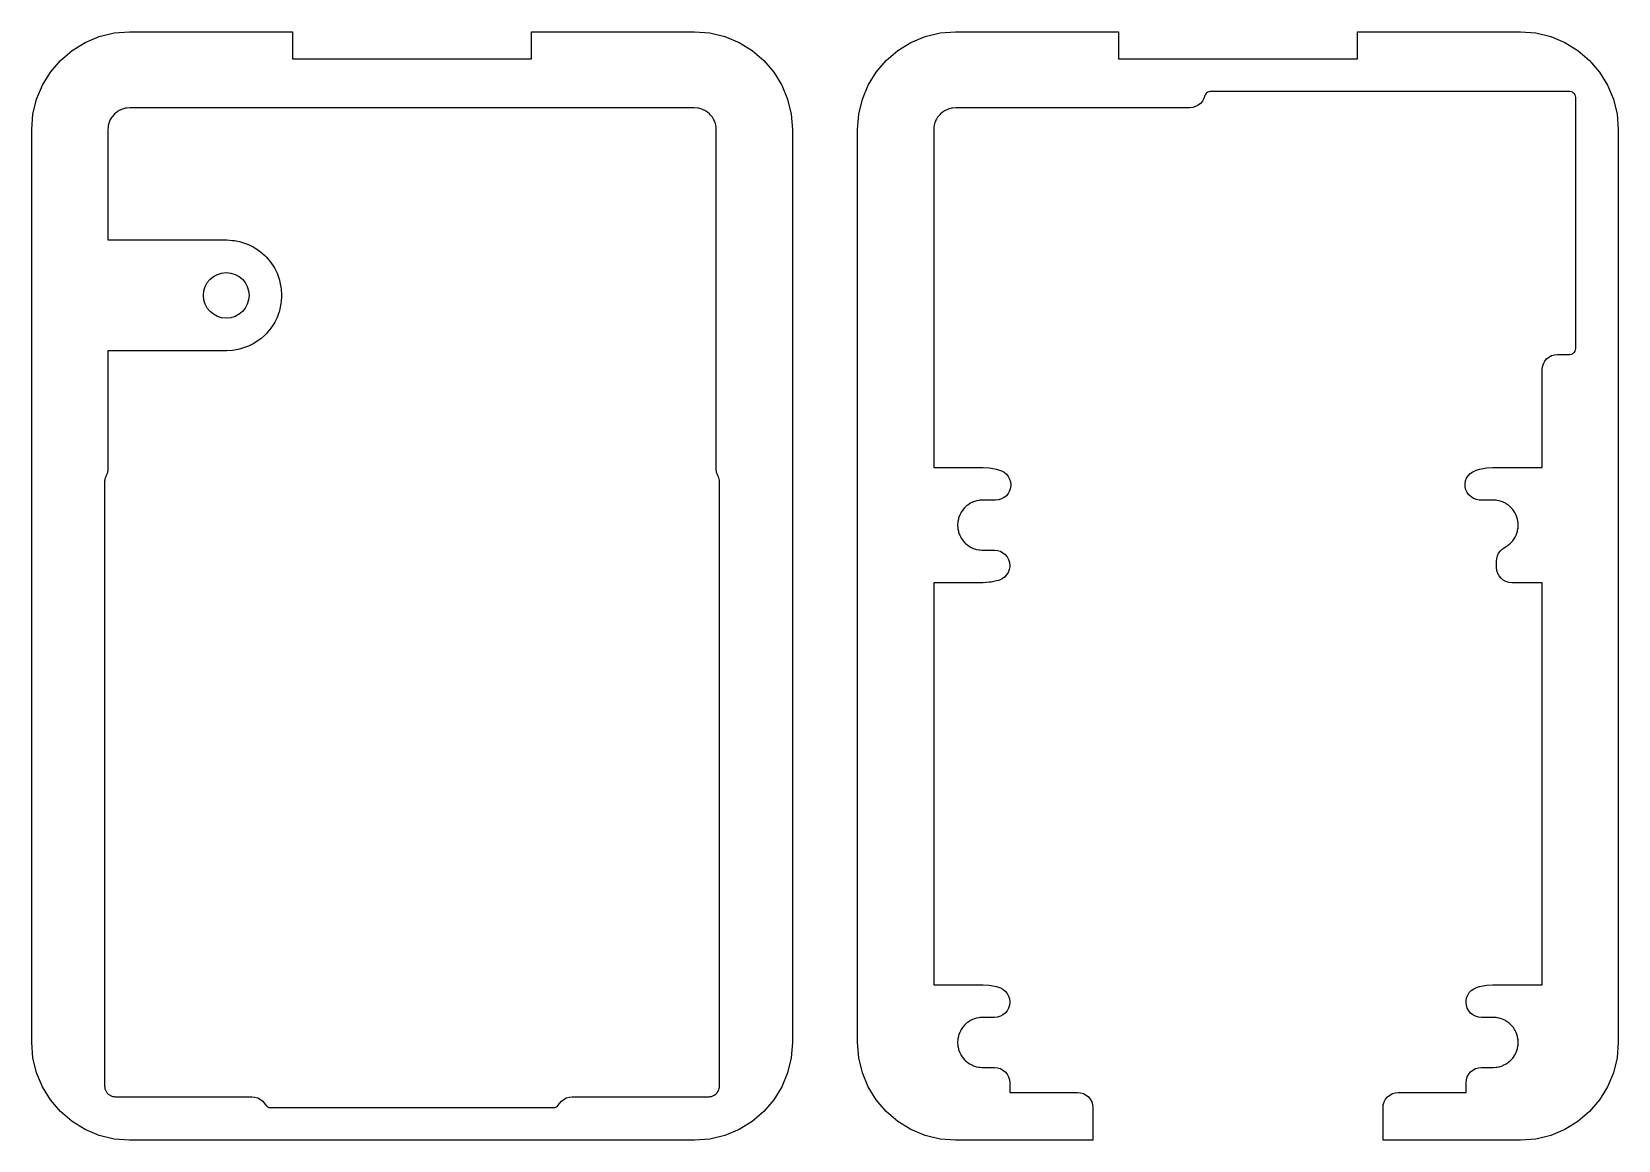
# Model space of a CAD drawing. Header units: metres. Extents: x 3 to 76, y -54 to -3.
import ezdxf

# ---------------------------------------------------------------- set-up
doc = ezdxf.new("R2010")
doc.units = ezdxf.units.M

msp = doc.modelspace()

# ---------------------------------------------------------------- linework, layer by layer
at = {"layer": 'CUT'}
for p, q in [((4.855, -3.859), (5.457, -3.49)), ((5.457, -3.49), (6.109, -3.22)), ((6.109, -3.22), (6.796, -3.055)), ((6.796, -3.055), (7.5, -3)), ((7.5, -3), (15, -3)), ((15, -3), (15, -4.25)), ((26, -4.25), (26, -3)), ((26, -3), (33.5, -3)), ((33.5, -3), (34.204, -3.055)), ((34.204, -3.055), (34.891, -3.22)), ((34.891, -3.22), (35.543, -3.49)), ((35.543, -3.49), (36.145, -3.859)), ((42.855, -3.859), (43.457, -3.49)), ((43.457, -3.49), (44.109, -3.22)), ((44.109, -3.22), (44.796, -3.055)), ((44.796, -3.055), (45.5, -3)), ((45.5, -3), (53, -3)), ((53, -3), (53, -4.25)), ((64, -4.25), (64, -3)), ((64, -3), (71.5, -3)), ((71.5, -3), (72.204, -3.055)), ((72.204, -3.055), (72.891, -3.22)), ((72.891, -3.22), (73.543, -3.49)), ((73.543, -3.49), (74.145, -3.859)), ((3.859, -4.855), (4.318, -4.318)), ((4.318, -4.318), (4.855, -3.859)), ((15, -4.25), (26, -4.25)), ((36.145, -3.859), (36.682, -4.318)), ((36.682, -4.318), (37.141, -4.855)), ((41.859, -4.855), (42.318, -4.318)), ((42.318, -4.318), (42.855, -3.859)), ((53, -4.25), (64, -4.25)), ((74.145, -3.859), (74.682, -4.318)), ((74.682, -4.318), (75.141, -4.855)), ((3.49, -5.457), (3.859, -4.855)), ((37.141, -4.855), (37.51, -5.457)), ((41.49, -5.457), (41.859, -4.855)), ((75.141, -4.855), (75.51, -5.457)), ((3.22, -6.109), (3.49, -5.457)), ((37.51, -5.457), (37.78, -6.109)), ((41.22, -6.109), (41.49, -5.457)), ((57.061, -5.82), (57.02, -5.861)), ((57.109, -5.787), (57.061, -5.82)), ((57.163, -5.765), (57.109, -5.787)), ((57.226, -5.752), (57.163, -5.765)), ((57.233, -5.752), (57.226, -5.752)), ((57.267, -5.75), (57.233, -5.752)), ((73.733, -5.75), (57.267, -5.75)), ((73.767, -5.752), (73.733, -5.75)), ((73.774, -5.752), (73.767, -5.752)), ((73.837, -5.765), (73.774, -5.752)), ((73.891, -5.787), (73.837, -5.765)), ((73.939, -5.82), (73.891, -5.787)), ((73.98, -5.861), (73.939, -5.82)), ((75.51, -5.457), (75.78, -6.109)), ((3.055, -6.796), (3.22, -6.109)), ((7.167, -6.562), (7.073, -6.601)), ((7.219, -6.545), (7.167, -6.562)), ((7.317, -6.522), (7.219, -6.545)), ((7.371, -6.513), (7.317, -6.522)), ((7.526, -6.501), (7.371, -6.513)), ((7.553, -6.5), (7.526, -6.501)), ((33.447, -6.5), (7.553, -6.5)), ((33.474, -6.501), (33.447, -6.5)), ((33.629, -6.513), (33.474, -6.501)), ((33.683, -6.522), (33.629, -6.513)), ((33.781, -6.545), (33.683, -6.522)), ((33.833, -6.562), (33.781, -6.545)), ((33.927, -6.601), (33.833, -6.562)), ((37.78, -6.109), (37.945, -6.796)), ((41.055, -6.796), (41.22, -6.109)), ((45.167, -6.562), (45.073, -6.601)), ((45.219, -6.545), (45.167, -6.562)), ((45.317, -6.522), (45.219, -6.545)), ((45.371, -6.513), (45.317, -6.522)), ((45.526, -6.501), (45.371, -6.513)), ((45.553, -6.5), (45.526, -6.501)), ((56.284, -6.5), (45.553, -6.5)), ((56.42, -6.487), (56.284, -6.5)), ((56.551, -6.447), (56.42, -6.487)), ((56.672, -6.382), (56.551, -6.447)), ((56.779, -6.295), (56.672, -6.382)), ((56.866, -6.189), (56.779, -6.295)), ((56.93, -6.068), (56.866, -6.189)), ((56.942, -6.029), (56.93, -6.068)), ((56.956, -5.991), (56.942, -6.029)), ((56.963, -5.968), (56.956, -5.991)), ((56.987, -5.909), (56.963, -5.968)), ((57.02, -5.861), (56.987, -5.909)), ((74.013, -5.909), (73.98, -5.861)), ((74.035, -5.963), (74.013, -5.909)), ((74.048, -6.026), (74.035, -5.963)), ((74.048, -6.033), (74.048, -6.026)), ((74.05, -6.067), (74.048, -6.033)), ((74.05, -17.533), (74.05, -6.067)), ((75.78, -6.109), (75.945, -6.796)), ((3, -7.5), (3.055, -6.796)), ((6.545, -7.219), (6.522, -7.317)), ((6.562, -7.167), (6.545, -7.219)), ((6.601, -7.073), (6.562, -7.167)), ((6.626, -7.024), (6.601, -7.073)), ((6.679, -6.937), (6.626, -7.024)), ((6.711, -6.893), (6.679, -6.937)), ((6.777, -6.816), (6.711, -6.893)), ((6.816, -6.777), (6.777, -6.816)), ((6.893, -6.711), (6.816, -6.777)), ((6.937, -6.679), (6.893, -6.711)), ((7.024, -6.626), (6.937, -6.679)), ((7.073, -6.601), (7.024, -6.626)), ((33.976, -6.626), (33.927, -6.601)), ((34.063, -6.679), (33.976, -6.626)), ((34.107, -6.711), (34.063, -6.679)), ((34.184, -6.777), (34.107, -6.711)), ((34.223, -6.816), (34.184, -6.777)), ((34.289, -6.893), (34.223, -6.816)), ((34.321, -6.937), (34.289, -6.893)), ((34.374, -7.024), (34.321, -6.937)), ((34.399, -7.073), (34.374, -7.024)), ((34.438, -7.167), (34.399, -7.073)), ((34.455, -7.219), (34.438, -7.167)), ((34.478, -7.317), (34.455, -7.219)), ((37.945, -6.796), (38, -7.5)), ((41, -7.5), (41.055, -6.796)), ((44.545, -7.219), (44.522, -7.317)), ((44.562, -7.167), (44.545, -7.219)), ((44.601, -7.073), (44.562, -7.167)), ((44.626, -7.024), (44.601, -7.073)), ((44.679, -6.937), (44.626, -7.024)), ((44.711, -6.893), (44.679, -6.937)), ((44.777, -6.816), (44.711, -6.893)), ((44.816, -6.777), (44.777, -6.816)), ((44.893, -6.711), (44.816, -6.777)), ((44.937, -6.679), (44.893, -6.711)), ((45.024, -6.626), (44.937, -6.679)), ((45.073, -6.601), (45.024, -6.626)), ((75.945, -6.796), (76, -7.5)), ((3, -49.5), (3, -7.5)), ((6.501, -7.526), (6.5, -7.553)), ((6.5, -7.553), (6.5, -12.546)), ((6.513, -7.371), (6.501, -7.526)), ((6.522, -7.317), (6.513, -7.371)), ((34.487, -7.371), (34.478, -7.317)), ((34.499, -7.526), (34.487, -7.371)), ((34.5, -7.553), (34.499, -7.526)), ((34.5, -23.124), (34.5, -7.553)), ((38, -7.5), (38, -49.5)), ((41, -49.5), (41, -7.5)), ((44.501, -7.526), (44.5, -7.553)), ((44.5, -7.553), (44.5, -23.016)), ((44.513, -7.371), (44.501, -7.526)), ((44.522, -7.317), (44.513, -7.371)), ((76, -7.5), (76, -49.5)), ((6.5, -12.546), (6.503, -12.577)), ((6.503, -12.577), (6.534, -12.58)), ((6.534, -12.58), (11.927, -12.58)), ((11.927, -12.58), (11.973, -12.581)), ((11.973, -12.581), (12.237, -12.599)), ((12.237, -12.599), (12.328, -12.611)), ((12.328, -12.611), (12.565, -12.658)), ((12.565, -12.658), (12.653, -12.682)), ((12.653, -12.682), (12.882, -12.759)), ((12.882, -12.759), (12.967, -12.794)), ((12.967, -12.794), (13.184, -12.901)), ((13.184, -12.901), (13.263, -12.947)), ((13.263, -12.947), (13.464, -13.081)), ((13.464, -13.081), (13.537, -13.137)), ((13.537, -13.137), (13.719, -13.297)), ((13.719, -13.297), (13.783, -13.361)), ((13.783, -13.361), (13.943, -13.543)), ((13.943, -13.543), (13.999, -13.616)), ((13.999, -13.616), (14.133, -13.817)), ((14.133, -13.817), (14.179, -13.896)), ((14.179, -13.896), (14.286, -14.113)), ((14.286, -14.113), (14.321, -14.198)), ((14.321, -14.198), (14.398, -14.427)), ((14.398, -14.427), (14.422, -14.515)), ((14.422, -14.515), (14.469, -14.752)), ((14.469, -14.752), (14.481, -14.843)), ((14.481, -14.843), (14.497, -15.084)), ((14.497, -15.176), (14.481, -15.417)), ((14.497, -15.084), (14.497, -15.176)), ((14.398, -15.833), (14.321, -16.062)), ((14.422, -15.745), (14.398, -15.833)), ((14.469, -15.508), (14.422, -15.745)), ((14.481, -15.417), (14.469, -15.508)), ((13.943, -16.717), (13.783, -16.899)), ((13.999, -16.644), (13.943, -16.717)), ((14.133, -16.443), (13.999, -16.644)), ((14.179, -16.364), (14.133, -16.443)), ((14.286, -16.147), (14.179, -16.364)), ((14.321, -16.062), (14.286, -16.147)), ((12.882, -17.501), (12.653, -17.578)), ((12.967, -17.466), (12.882, -17.501)), ((13.184, -17.359), (12.967, -17.466)), ((13.263, -17.313), (13.184, -17.359)), ((13.464, -17.179), (13.263, -17.313)), ((13.537, -17.123), (13.464, -17.179)), ((13.719, -16.963), (13.537, -17.123)), ((13.783, -16.899), (13.719, -16.963)), ((6.503, -17.683), (6.5, -17.714)), ((6.5, -17.714), (6.5, -23.124)), ((6.534, -17.68), (6.503, -17.683)), ((11.927, -17.68), (6.534, -17.68)), ((11.973, -17.679), (11.927, -17.68)), ((12.237, -17.661), (11.973, -17.679)), ((12.328, -17.649), (12.237, -17.661)), ((12.565, -17.602), (12.328, -17.649)), ((12.653, -17.578), (12.565, -17.602)), ((72.553, -18.282), (72.618, -18.161)), ((72.618, -18.161), (72.705, -18.055)), ((72.705, -18.055), (72.811, -17.968)), ((72.811, -17.968), (72.932, -17.903)), ((72.932, -17.903), (73.063, -17.863)), ((73.063, -17.863), (73.2, -17.85)), ((73.2, -17.85), (73.733, -17.85)), ((73.733, -17.85), (73.767, -17.848)), ((73.767, -17.848), (73.774, -17.848)), ((73.774, -17.848), (73.837, -17.835)), ((73.837, -17.835), (73.891, -17.813)), ((73.891, -17.813), (73.939, -17.78)), ((73.939, -17.78), (73.98, -17.739)), ((73.98, -17.739), (74.013, -17.691)), ((74.013, -17.691), (74.035, -17.637)), ((74.035, -17.637), (74.048, -17.574)), ((74.048, -17.567), (74.05, -17.533)), ((74.048, -17.574), (74.048, -17.567)), ((72.5, -18.55), (72.513, -18.413)), ((72.5, -23.016), (72.5, -18.55)), ((72.513, -18.413), (72.553, -18.282)), ((6.47, -23.327), (6.417, -23.454)), ((6.497, -23.192), (6.47, -23.327)), ((6.5, -23.124), (6.497, -23.192)), ((34.513, -23.26), (34.5, -23.124)), ((34.553, -23.392), (34.513, -23.26)), ((44.5, -23.016), (44.503, -23.047)), ((44.503, -23.047), (44.534, -23.05)), ((44.534, -23.05), (46.727, -23.05)), ((46.727, -23.05), (46.773, -23.051)), ((46.773, -23.051), (47.05, -23.07)), ((47.05, -23.07), (47.141, -23.082)), ((47.141, -23.082), (47.391, -23.131)), ((47.391, -23.131), (47.479, -23.155)), ((47.479, -23.155), (47.574, -23.187)), ((47.574, -23.187), (47.617, -23.203)), ((47.617, -23.203), (47.738, -23.268)), ((47.738, -23.268), (47.844, -23.355)), ((47.844, -23.355), (47.931, -23.461)), ((69.096, -23.424), (69.19, -23.324)), ((69.19, -23.324), (69.301, -23.244)), ((69.301, -23.244), (69.426, -23.187)), ((69.426, -23.187), (69.521, -23.155)), ((69.521, -23.155), (69.609, -23.131)), ((69.609, -23.131), (69.859, -23.082)), ((69.859, -23.082), (69.95, -23.07)), ((69.95, -23.07), (70.227, -23.051)), ((70.227, -23.051), (70.273, -23.05)), ((70.273, -23.05), (72.466, -23.05)), ((72.466, -23.05), (72.497, -23.047)), ((72.497, -23.047), (72.5, -23.016)), ((6.352, -23.683), (6.35, -23.717)), ((6.35, -23.717), (6.35, -51.483)), ((6.356, -23.637), (6.352, -23.683)), ((6.37, -23.57), (6.356, -23.637)), ((6.378, -23.542), (6.37, -23.57)), ((6.404, -23.478), (6.378, -23.542)), ((6.417, -23.454), (6.404, -23.478)), ((34.583, -23.454), (34.553, -23.392)), ((34.596, -23.478), (34.583, -23.454)), ((34.622, -23.542), (34.596, -23.478)), ((34.63, -23.57), (34.622, -23.542)), ((34.644, -23.637), (34.63, -23.57)), ((34.648, -23.683), (34.644, -23.637)), ((34.65, -23.717), (34.648, -23.683)), ((34.65, -51.483), (34.65, -23.717)), ((47.931, -23.461), (47.996, -23.582)), ((47.996, -23.582), (48.035, -23.713)), ((48.035, -23.987), (47.996, -24.118)), ((48.035, -23.713), (48.049, -23.85)), ((48.049, -23.85), (48.035, -23.987)), ((68.953, -23.804), (68.975, -23.669)), ((68.957, -23.941), (68.953, -23.804)), ((68.988, -24.075), (68.957, -23.941)), ((68.975, -23.669), (69.023, -23.54)), ((69.045, -24.2), (68.988, -24.075)), ((69.023, -23.54), (69.096, -23.424)), ((46.033, -24.803), (45.954, -24.872)), ((46.069, -24.775), (46.033, -24.803)), ((46.156, -24.717), (46.069, -24.775)), ((46.196, -24.694), (46.156, -24.717)), ((46.289, -24.648), (46.196, -24.694)), ((46.332, -24.63), (46.289, -24.648)), ((46.431, -24.597), (46.332, -24.63)), ((46.475, -24.585), (46.431, -24.597)), ((46.577, -24.564), (46.475, -24.585)), ((46.623, -24.558), (46.577, -24.564)), ((46.739, -24.551), (46.623, -24.558)), ((46.761, -24.55), (46.739, -24.551)), ((47.349, -24.55), (46.761, -24.55)), ((47.485, -24.537), (47.349, -24.55)), ((47.617, -24.497), (47.485, -24.537)), ((47.738, -24.432), (47.617, -24.497)), ((47.844, -24.345), (47.738, -24.432)), ((47.931, -24.239), (47.844, -24.345)), ((47.996, -24.118), (47.931, -24.239)), ((69.125, -24.312), (69.045, -24.2)), ((69.225, -24.405), (69.125, -24.312)), ((69.342, -24.478), (69.225, -24.405)), ((69.47, -24.526), (69.342, -24.478)), ((69.605, -24.549), (69.47, -24.526)), ((69.651, -24.55), (69.605, -24.549)), ((70.239, -24.55), (69.651, -24.55)), ((70.261, -24.551), (70.239, -24.55)), ((70.377, -24.558), (70.261, -24.551)), ((70.423, -24.564), (70.377, -24.558)), ((70.525, -24.585), (70.423, -24.564)), ((70.569, -24.597), (70.525, -24.585)), ((70.668, -24.63), (70.569, -24.597)), ((70.711, -24.648), (70.668, -24.63)), ((70.804, -24.694), (70.711, -24.648)), ((70.844, -24.717), (70.804, -24.694)), ((70.931, -24.775), (70.844, -24.717)), ((70.967, -24.803), (70.931, -24.775)), ((71.046, -24.872), (70.967, -24.803)), ((45.614, -25.527), (45.608, -25.573)), ((45.635, -25.425), (45.614, -25.527)), ((45.647, -25.381), (45.635, -25.425)), ((45.68, -25.282), (45.647, -25.381)), ((45.698, -25.239), (45.68, -25.282)), ((45.744, -25.146), (45.698, -25.239)), ((45.767, -25.106), (45.744, -25.146)), ((45.825, -25.019), (45.767, -25.106)), ((45.853, -24.983), (45.825, -25.019)), ((45.922, -24.904), (45.853, -24.983)), ((45.954, -24.872), (45.922, -24.904)), ((71.078, -24.904), (71.046, -24.872)), ((71.147, -24.983), (71.078, -24.904)), ((71.175, -25.019), (71.147, -24.983)), ((71.233, -25.106), (71.175, -25.019)), ((71.256, -25.146), (71.233, -25.106)), ((71.302, -25.239), (71.256, -25.146)), ((71.32, -25.282), (71.302, -25.239)), ((71.353, -25.381), (71.32, -25.282)), ((71.365, -25.425), (71.353, -25.381)), ((71.386, -25.527), (71.365, -25.425)), ((71.392, -25.573), (71.386, -25.527)), ((45.608, -25.573), (45.601, -25.677)), ((45.601, -25.677), (45.601, -25.723)), ((45.601, -25.723), (45.608, -25.827)), ((45.608, -25.827), (45.614, -25.873)), ((45.614, -25.873), (45.635, -25.975)), ((45.635, -25.975), (45.647, -26.019)), ((45.647, -26.019), (45.68, -26.118)), ((45.68, -26.118), (45.698, -26.161)), ((45.698, -26.161), (45.744, -26.254)), ((45.744, -26.254), (45.767, -26.294)), ((71.233, -26.294), (71.256, -26.254)), ((71.256, -26.254), (71.302, -26.161)), ((71.302, -26.161), (71.32, -26.118)), ((71.32, -26.118), (71.353, -26.019)), ((71.353, -26.019), (71.365, -25.975)), ((71.365, -25.975), (71.386, -25.873)), ((71.386, -25.873), (71.392, -25.827)), ((71.399, -25.677), (71.392, -25.573)), ((71.392, -25.827), (71.399, -25.723)), ((71.399, -25.723), (71.399, -25.677)), ((45.767, -26.294), (45.825, -26.381)), ((45.825, -26.381), (45.853, -26.417)), ((45.853, -26.417), (45.922, -26.496)), ((45.922, -26.496), (45.954, -26.528)), ((45.954, -26.528), (46.033, -26.597)), ((46.033, -26.597), (46.069, -26.625)), ((46.069, -26.625), (46.156, -26.683)), ((46.156, -26.683), (46.196, -26.706)), ((46.196, -26.706), (46.289, -26.752)), ((46.289, -26.752), (46.332, -26.77)), ((46.332, -26.77), (46.431, -26.803)), ((46.431, -26.803), (46.475, -26.815)), ((46.475, -26.815), (46.577, -26.836)), ((46.577, -26.836), (46.623, -26.842)), ((46.623, -26.842), (46.739, -26.849)), ((46.739, -26.849), (46.761, -26.85)), ((46.761, -26.85), (47.3, -26.85)), ((47.3, -26.85), (47.437, -26.863)), ((47.437, -26.863), (47.568, -26.903)), ((47.568, -26.903), (47.689, -26.968)), ((47.689, -26.968), (47.795, -27.055)), ((70.437, -27.116), (70.494, -26.991)), ((70.494, -26.991), (70.574, -26.879)), ((70.574, -26.879), (70.674, -26.785)), ((70.674, -26.785), (70.79, -26.713)), ((70.79, -26.713), (70.804, -26.706)), ((70.804, -26.706), (70.844, -26.683)), ((70.844, -26.683), (70.931, -26.625)), ((70.931, -26.625), (70.967, -26.597)), ((70.967, -26.597), (71.046, -26.528)), ((71.046, -26.528), (71.078, -26.496)), ((71.078, -26.496), (71.147, -26.417)), ((71.147, -26.417), (71.175, -26.381)), ((71.175, -26.381), (71.233, -26.294)), ((47.795, -27.055), (47.882, -27.161)), ((47.882, -27.161), (47.947, -27.282)), ((47.947, -27.282), (47.987, -27.413)), ((47.999, -27.612), (47.976, -27.748)), ((47.987, -27.413), (48, -27.55)), ((48, -27.567), (47.999, -27.612)), ((48, -27.55), (48, -27.567)), ((70.4, -27.341), (70.406, -27.249)), ((70.4, -27.65), (70.4, -27.341)), ((70.413, -27.787), (70.4, -27.65)), ((70.406, -27.249), (70.437, -27.116)), ((44.503, -28.353), (44.5, -28.384)), ((44.5, -28.384), (44.5, -46.816)), ((44.534, -28.35), (44.503, -28.353)), ((46.727, -28.35), (44.534, -28.35)), ((46.773, -28.349), (46.727, -28.35)), ((47.05, -28.33), (46.773, -28.349)), ((47.141, -28.318), (47.05, -28.33)), ((47.391, -28.269), (47.141, -28.318)), ((47.479, -28.245), (47.391, -28.269)), ((47.525, -28.229), (47.479, -28.245)), ((47.65, -28.173), (47.525, -28.229)), ((47.762, -28.093), (47.65, -28.173)), ((47.855, -27.993), (47.762, -28.093)), ((47.928, -27.876), (47.855, -27.993)), ((47.976, -27.748), (47.928, -27.876)), ((70.453, -27.918), (70.413, -27.787)), ((70.518, -28.039), (70.453, -27.918)), ((70.605, -28.145), (70.518, -28.039)), ((70.711, -28.232), (70.605, -28.145)), ((70.832, -28.297), (70.711, -28.232)), ((70.963, -28.337), (70.832, -28.297)), ((71.1, -28.35), (70.963, -28.337)), ((72.466, -28.35), (71.1, -28.35)), ((72.497, -28.353), (72.466, -28.35)), ((72.5, -28.384), (72.497, -28.353)), ((72.5, -46.816), (72.5, -28.384)), ((44.5, -46.816), (44.503, -46.847)), ((44.503, -46.847), (44.534, -46.85)), ((44.534, -46.85), (46.727, -46.85)), ((46.727, -46.85), (46.773, -46.851)), ((46.773, -46.851), (47.05, -46.87)), ((47.05, -46.87), (47.141, -46.882)), ((47.141, -46.882), (47.391, -46.931)), ((47.391, -46.931), (47.479, -46.955)), ((47.479, -46.955), (47.525, -46.971)), ((47.525, -46.971), (47.568, -46.987)), ((47.568, -46.987), (47.689, -47.051)), ((47.689, -47.051), (47.795, -47.138)), ((47.795, -47.138), (47.882, -47.245)), ((47.882, -47.245), (47.947, -47.366)), ((47.947, -47.366), (47.987, -47.497)), ((69.024, -47.452), (69.072, -47.324)), ((69.072, -47.324), (69.145, -47.207)), ((69.145, -47.207), (69.238, -47.107)), ((69.238, -47.107), (69.35, -47.027)), ((69.35, -47.027), (69.475, -46.971)), ((69.475, -46.971), (69.521, -46.955)), ((69.521, -46.955), (69.609, -46.931)), ((69.609, -46.931), (69.859, -46.882)), ((69.859, -46.882), (69.95, -46.87)), ((69.95, -46.87), (70.227, -46.851)), ((70.227, -46.851), (70.273, -46.85)), ((70.273, -46.85), (72.466, -46.85)), ((72.466, -46.85), (72.497, -46.847)), ((72.497, -46.847), (72.5, -46.816)), ((47.795, -48.145), (47.689, -48.232)), ((47.882, -48.039), (47.795, -48.145)), ((47.947, -47.918), (47.882, -48.039)), ((47.987, -47.787), (47.947, -47.918)), ((47.987, -47.497), (48, -47.633)), ((48, -47.65), (47.987, -47.787)), ((48, -47.633), (48, -47.65)), ((69, -47.633), (69.001, -47.588)), ((69, -47.65), (69, -47.633)), ((69.013, -47.787), (69, -47.65)), ((69.001, -47.588), (69.024, -47.452)), ((69.053, -47.918), (69.013, -47.787)), ((69.118, -48.039), (69.053, -47.918)), ((69.205, -48.145), (69.118, -48.039)), ((69.311, -48.232), (69.205, -48.145)), ((45.767, -48.906), (45.744, -48.946)), ((45.825, -48.819), (45.767, -48.906)), ((45.853, -48.783), (45.825, -48.819)), ((45.922, -48.704), (45.853, -48.783)), ((45.954, -48.672), (45.922, -48.704)), ((46.033, -48.603), (45.954, -48.672)), ((46.069, -48.575), (46.033, -48.603)), ((46.156, -48.517), (46.069, -48.575)), ((46.196, -48.494), (46.156, -48.517)), ((46.289, -48.448), (46.196, -48.494)), ((46.332, -48.43), (46.289, -48.448)), ((46.431, -48.397), (46.332, -48.43)), ((46.475, -48.385), (46.431, -48.397)), ((46.577, -48.364), (46.475, -48.385)), ((46.623, -48.358), (46.577, -48.364)), ((46.739, -48.351), (46.623, -48.358)), ((46.761, -48.35), (46.739, -48.351)), ((47.3, -48.35), (46.761, -48.35)), ((47.437, -48.337), (47.3, -48.35)), ((47.568, -48.297), (47.437, -48.337)), ((47.689, -48.232), (47.568, -48.297)), ((69.432, -48.297), (69.311, -48.232)), ((69.563, -48.337), (69.432, -48.297)), ((69.7, -48.35), (69.563, -48.337)), ((70.239, -48.35), (69.7, -48.35)), ((70.261, -48.351), (70.239, -48.35)), ((70.377, -48.358), (70.261, -48.351)), ((70.423, -48.364), (70.377, -48.358)), ((70.525, -48.385), (70.423, -48.364)), ((70.569, -48.397), (70.525, -48.385)), ((70.668, -48.43), (70.569, -48.397)), ((70.711, -48.448), (70.668, -48.43)), ((70.804, -48.494), (70.711, -48.448)), ((70.844, -48.517), (70.804, -48.494)), ((70.931, -48.575), (70.844, -48.517)), ((70.967, -48.603), (70.931, -48.575)), ((71.046, -48.672), (70.967, -48.603)), ((71.078, -48.704), (71.046, -48.672)), ((71.147, -48.783), (71.078, -48.704)), ((71.175, -48.819), (71.147, -48.783)), ((71.233, -48.906), (71.175, -48.819)), ((71.256, -48.946), (71.233, -48.906)), ((3.055, -50.204), (3, -49.5)), ((38, -49.5), (37.945, -50.204)), ((41.055, -50.204), (41, -49.5)), ((45.608, -49.373), (45.601, -49.477)), ((45.601, -49.477), (45.601, -49.523)), ((45.601, -49.523), (45.608, -49.627)), ((45.614, -49.327), (45.608, -49.373)), ((45.608, -49.627), (45.614, -49.673)), ((45.635, -49.225), (45.614, -49.327)), ((45.647, -49.181), (45.635, -49.225)), ((45.68, -49.082), (45.647, -49.181)), ((45.698, -49.039), (45.68, -49.082)), ((45.744, -48.946), (45.698, -49.039)), ((71.302, -49.039), (71.256, -48.946)), ((71.32, -49.082), (71.302, -49.039)), ((71.353, -49.181), (71.32, -49.082)), ((71.365, -49.225), (71.353, -49.181)), ((71.386, -49.327), (71.365, -49.225)), ((71.392, -49.373), (71.386, -49.327)), ((71.386, -49.673), (71.392, -49.627)), ((71.399, -49.477), (71.392, -49.373)), ((71.392, -49.627), (71.399, -49.523)), ((71.399, -49.523), (71.399, -49.477)), ((76, -49.5), (75.945, -50.204)), ((3.22, -50.891), (3.055, -50.204)), ((37.945, -50.204), (37.78, -50.891)), ((41.22, -50.891), (41.055, -50.204)), ((45.614, -49.673), (45.635, -49.775)), ((45.635, -49.775), (45.647, -49.819)), ((45.647, -49.819), (45.68, -49.918)), ((45.68, -49.918), (45.698, -49.961)), ((45.698, -49.961), (45.744, -50.054)), ((45.744, -50.054), (45.767, -50.094)), ((45.767, -50.094), (45.825, -50.181)), ((45.825, -50.181), (45.853, -50.217)), ((45.853, -50.217), (45.922, -50.296)), ((45.922, -50.296), (45.954, -50.328)), ((45.954, -50.328), (46.033, -50.397)), ((70.967, -50.397), (71.046, -50.328)), ((71.046, -50.328), (71.078, -50.296)), ((71.078, -50.296), (71.147, -50.217)), ((71.147, -50.217), (71.175, -50.181)), ((71.175, -50.181), (71.233, -50.094)), ((71.233, -50.094), (71.256, -50.054)), ((71.256, -50.054), (71.302, -49.961)), ((71.302, -49.961), (71.32, -49.918)), ((71.32, -49.918), (71.353, -49.819)), ((71.353, -49.819), (71.365, -49.775)), ((71.365, -49.775), (71.386, -49.673)), ((75.945, -50.204), (75.78, -50.891)), ((3.49, -51.543), (3.22, -50.891)), ((37.78, -50.891), (37.51, -51.543)), ((41.49, -51.543), (41.22, -50.891)), ((46.033, -50.397), (46.069, -50.425)), ((46.069, -50.425), (46.156, -50.483)), ((46.156, -50.483), (46.196, -50.506)), ((46.196, -50.506), (46.289, -50.552)), ((46.289, -50.552), (46.332, -50.57)), ((46.332, -50.57), (46.431, -50.603)), ((46.431, -50.603), (46.475, -50.615)), ((46.475, -50.615), (46.577, -50.636)), ((46.577, -50.636), (46.623, -50.642)), ((46.623, -50.642), (46.739, -50.649)), ((46.739, -50.649), (46.761, -50.65)), ((46.761, -50.65), (47.3, -50.65)), ((47.3, -50.65), (47.437, -50.663)), ((47.437, -50.663), (47.568, -50.703)), ((47.568, -50.703), (47.689, -50.768)), ((47.689, -50.768), (47.795, -50.855)), ((47.795, -50.855), (47.882, -50.961)), ((47.882, -50.961), (47.947, -51.082)), ((47.947, -51.082), (47.987, -51.213)), ((69.013, -51.213), (69.053, -51.082)), ((69.053, -51.082), (69.118, -50.961)), ((69.118, -50.961), (69.205, -50.855)), ((69.205, -50.855), (69.311, -50.768)), ((69.311, -50.768), (69.432, -50.703)), ((69.432, -50.703), (69.563, -50.663)), ((69.563, -50.663), (69.7, -50.65)), ((69.7, -50.65), (70.239, -50.65)), ((70.239, -50.65), (70.261, -50.649)), ((70.261, -50.649), (70.377, -50.642)), ((70.377, -50.642), (70.423, -50.636)), ((70.423, -50.636), (70.525, -50.615)), ((70.525, -50.615), (70.569, -50.603)), ((70.569, -50.603), (70.668, -50.57)), ((70.668, -50.57), (70.711, -50.552)), ((70.711, -50.552), (70.804, -50.506)), ((70.804, -50.506), (70.844, -50.483)), ((70.844, -50.483), (70.931, -50.425)), ((70.931, -50.425), (70.967, -50.397)), ((75.78, -50.891), (75.51, -51.543)), ((3.859, -52.145), (3.49, -51.543)), ((6.35, -51.483), (6.352, -51.517)), ((6.352, -51.517), (6.356, -51.563)), ((6.356, -51.563), (6.37, -51.63)), ((6.37, -51.63), (6.378, -51.658)), ((6.378, -51.658), (6.404, -51.722)), ((6.404, -51.722), (6.418, -51.747)), ((6.418, -51.747), (6.456, -51.804)), ((6.456, -51.804), (6.475, -51.827)), ((6.475, -51.827), (6.523, -51.875)), ((34.477, -51.875), (34.525, -51.827)), ((34.525, -51.827), (34.544, -51.804)), ((34.544, -51.804), (34.582, -51.747)), ((34.582, -51.747), (34.596, -51.722)), ((34.596, -51.722), (34.622, -51.658)), ((34.622, -51.658), (34.63, -51.63)), ((34.63, -51.63), (34.644, -51.563)), ((34.644, -51.563), (34.648, -51.517)), ((34.648, -51.517), (34.65, -51.483)), ((37.51, -51.543), (37.141, -52.145)), ((41.859, -52.145), (41.49, -51.543)), ((47.987, -51.213), (48, -51.35)), ((48, -51.35), (48, -51.766)), ((48, -51.766), (48.003, -51.797)), ((48.003, -51.797), (48.034, -51.8)), ((48.034, -51.8), (51.125, -51.8)), ((51.125, -51.8), (51.262, -51.813)), ((51.262, -51.813), (51.393, -51.853)), ((65.607, -51.853), (65.738, -51.813)), ((65.738, -51.813), (65.875, -51.8)), ((65.875, -51.8), (68.966, -51.8)), ((68.966, -51.8), (68.997, -51.797)), ((68.997, -51.797), (69, -51.766)), ((69, -51.35), (69.013, -51.213)), ((69, -51.766), (69, -51.35)), ((75.51, -51.543), (75.141, -52.145)), ((4.318, -52.682), (3.859, -52.145)), ((6.523, -51.875), (6.546, -51.894)), ((6.546, -51.894), (6.603, -51.932)), ((6.603, -51.932), (6.628, -51.946)), ((6.628, -51.946), (6.692, -51.972)), ((6.692, -51.972), (6.72, -51.98)), ((6.72, -51.98), (6.787, -51.994)), ((6.787, -51.994), (6.833, -51.998)), ((6.833, -51.998), (6.867, -52)), ((6.867, -52), (13.135, -52)), ((13.135, -52), (13.272, -52.013)), ((13.272, -52.013), (13.403, -52.053)), ((13.403, -52.053), (13.524, -52.118)), ((13.524, -52.118), (13.63, -52.205)), ((13.63, -52.205), (13.717, -52.311)), ((13.717, -52.311), (13.77, -52.389)), ((13.77, -52.389), (13.811, -52.43)), ((13.811, -52.43), (13.859, -52.463)), ((13.859, -52.463), (13.913, -52.485)), ((13.913, -52.485), (13.976, -52.498)), ((13.976, -52.498), (13.983, -52.498)), ((13.983, -52.498), (14.017, -52.5)), ((14.017, -52.5), (26.983, -52.5)), ((26.983, -52.5), (27.017, -52.498)), ((27.017, -52.498), (27.024, -52.498)), ((27.024, -52.498), (27.087, -52.485)), ((27.087, -52.485), (27.141, -52.463)), ((27.141, -52.463), (27.189, -52.43)), ((27.189, -52.43), (27.23, -52.389)), ((27.23, -52.389), (27.283, -52.311)), ((27.283, -52.311), (27.37, -52.205)), ((27.37, -52.205), (27.476, -52.118)), ((27.476, -52.118), (27.597, -52.053)), ((27.597, -52.053), (27.728, -52.013)), ((27.728, -52.013), (27.865, -52)), ((27.865, -52), (34.133, -52)), ((34.133, -52), (34.167, -51.998)), ((34.167, -51.998), (34.213, -51.994)), ((34.213, -51.994), (34.28, -51.98)), ((34.28, -51.98), (34.308, -51.972)), ((34.308, -51.972), (34.372, -51.946)), ((34.372, -51.946), (34.397, -51.932)), ((34.397, -51.932), (34.454, -51.894)), ((34.454, -51.894), (34.477, -51.875)), ((37.141, -52.145), (36.682, -52.682)), ((42.318, -52.682), (41.859, -52.145)), ((51.393, -51.853), (51.514, -51.918)), ((51.514, -51.918), (51.62, -52.005)), ((51.62, -52.005), (51.707, -52.111)), ((51.707, -52.111), (51.772, -52.232)), ((51.772, -52.232), (51.812, -52.363)), ((51.812, -52.363), (51.825, -52.5)), ((51.825, -52.5), (51.825, -54)), ((65.175, -52.5), (65.188, -52.363)), ((65.175, -54), (65.175, -52.5)), ((65.188, -52.363), (65.228, -52.232)), ((65.228, -52.232), (65.293, -52.111)), ((65.293, -52.111), (65.38, -52.005)), ((65.38, -52.005), (65.486, -51.918)), ((65.486, -51.918), (65.607, -51.853)), ((75.141, -52.145), (74.682, -52.682)), ((4.855, -53.141), (4.318, -52.682)), ((5.457, -53.51), (4.855, -53.141)), ((36.145, -53.141), (35.543, -53.51)), ((36.682, -52.682), (36.145, -53.141)), ((42.855, -53.141), (42.318, -52.682)), ((43.457, -53.51), (42.855, -53.141)), ((74.145, -53.141), (73.543, -53.51)), ((74.682, -52.682), (74.145, -53.141)), ((6.109, -53.78), (5.457, -53.51)), ((6.796, -53.945), (6.109, -53.78)), ((7.5, -54), (6.796, -53.945)), ((33.5, -54), (7.5, -54)), ((34.204, -53.945), (33.5, -54)), ((34.891, -53.78), (34.204, -53.945)), ((35.543, -53.51), (34.891, -53.78)), ((44.109, -53.78), (43.457, -53.51)), ((44.796, -53.945), (44.109, -53.78)), ((45.5, -54), (44.796, -53.945)), ((51.825, -54), (45.5, -54)), ((71.5, -54), (65.175, -54)), ((72.204, -53.945), (71.5, -54)), ((72.891, -53.78), (72.204, -53.945)), ((73.543, -53.51), (72.891, -53.78))]:
    msp.add_line(p, q, dxfattribs=at)
msp.add_circle((11.95, -15.13), 1.05, dxfattribs=at)

doc.saveas('drawing.dxf')
